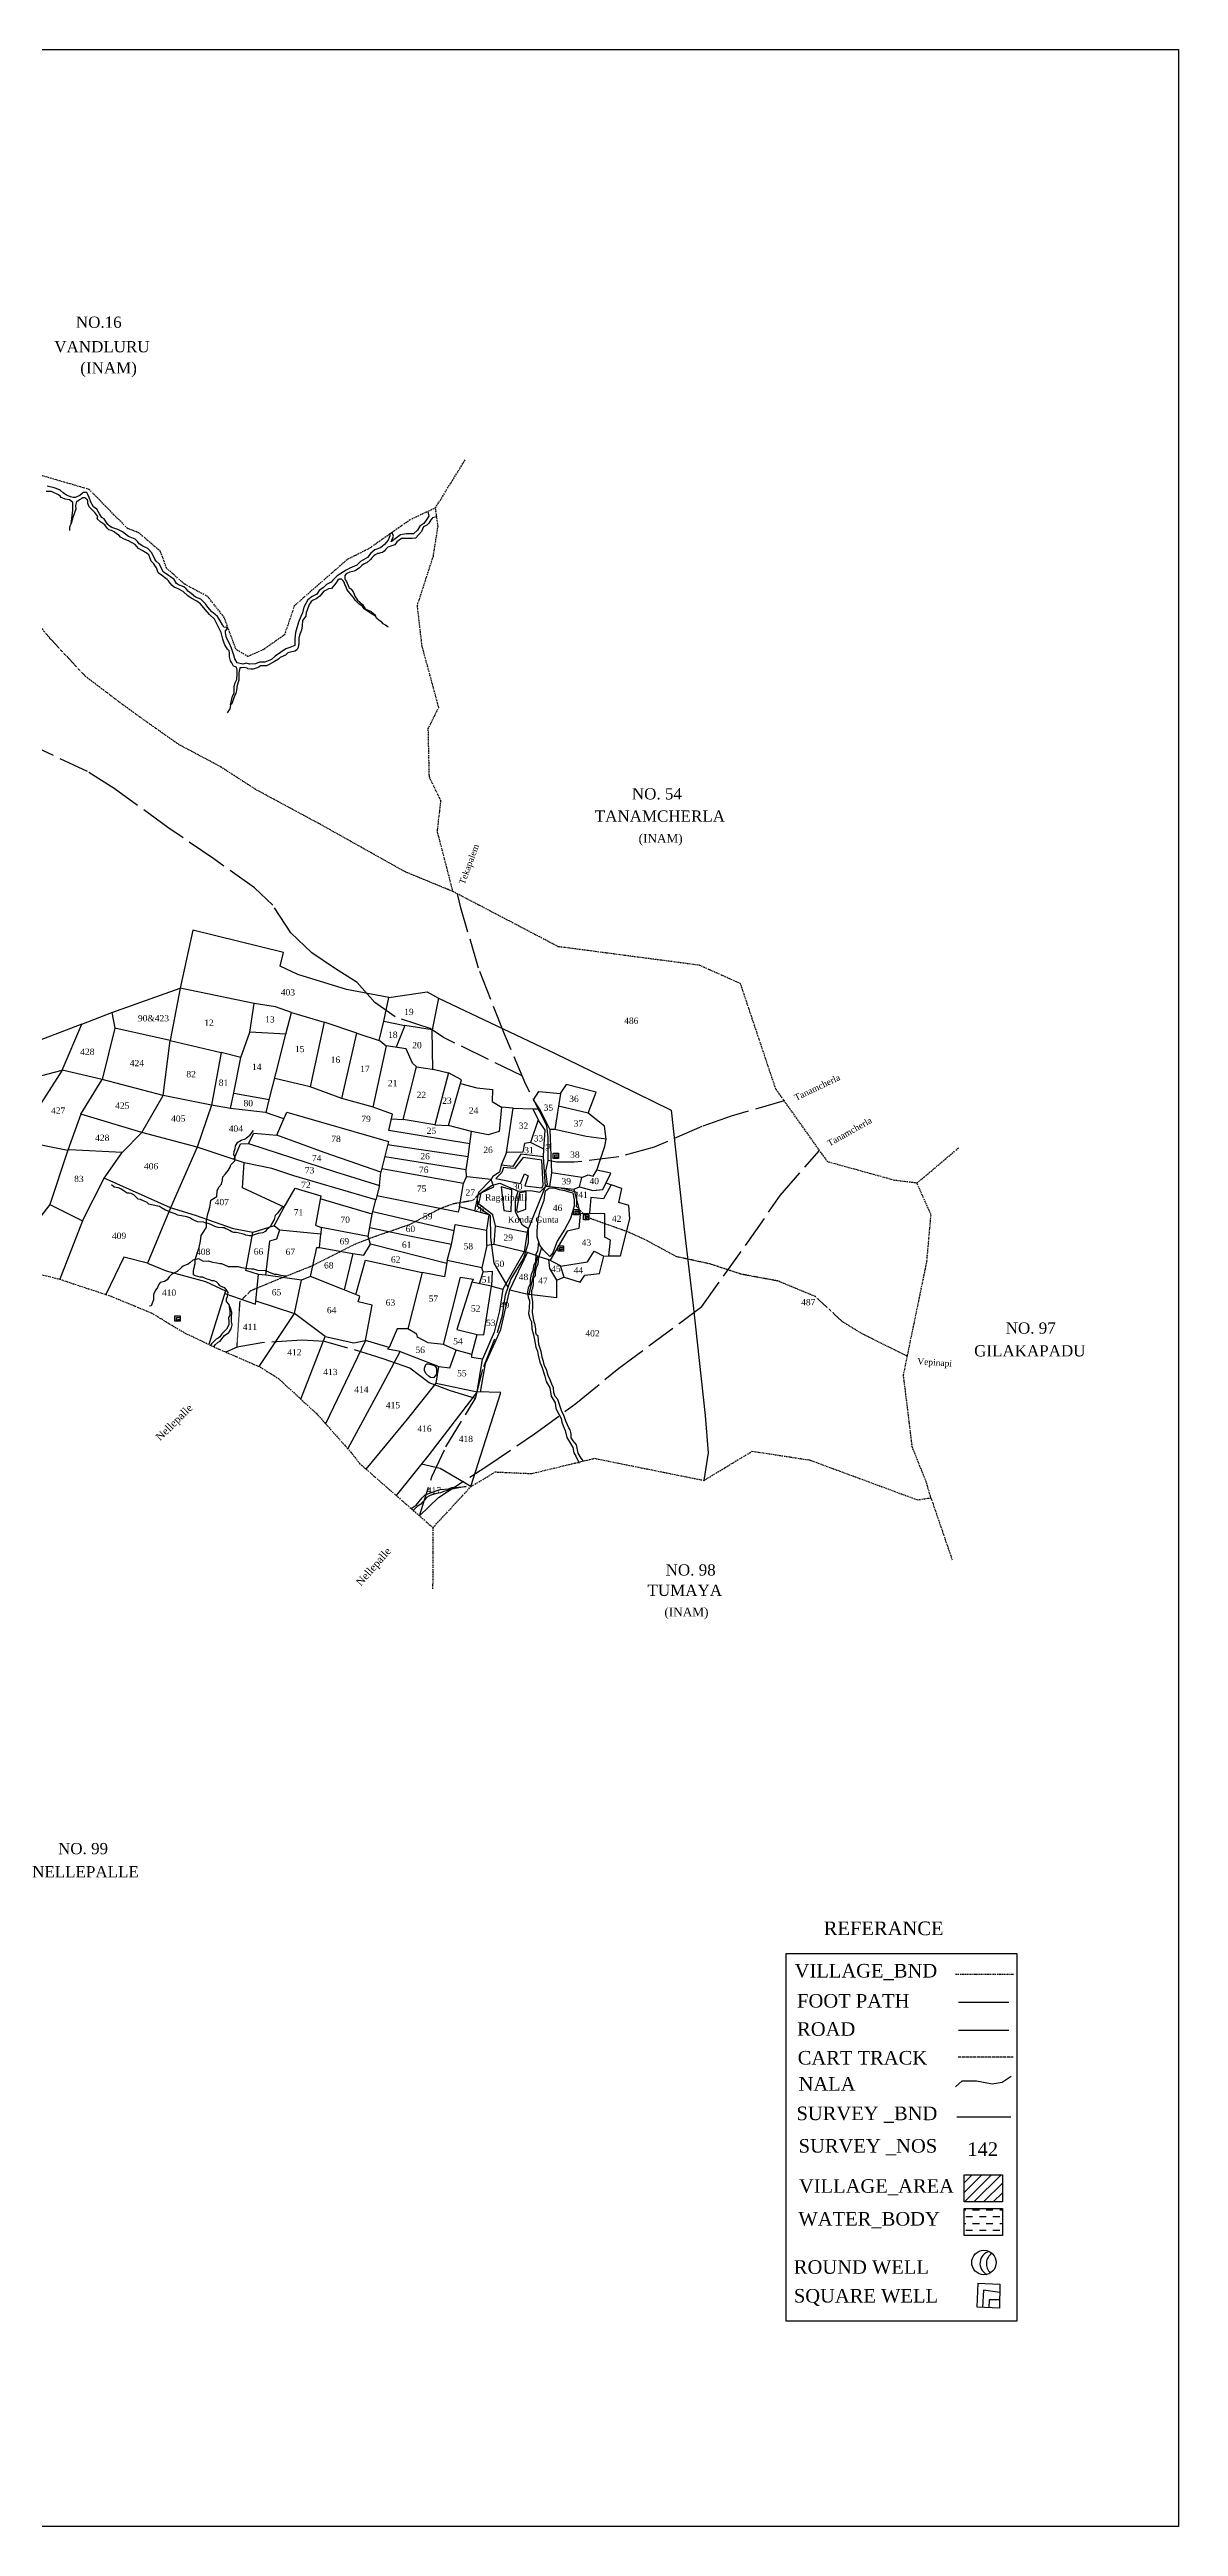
# Model space of a CAD drawing. Header units: millimetres. Extents: x 1039 to 3150, y 234 to 1226.
# Drawn here: x 2698 to 3150, y 234 to 1226 of the extents above; entities that cross this region are included whole.
import ezdxf

# ---------------------------------------------------------------- set-up
doc = ezdxf.new("R2010")
doc.units = ezdxf.units.MM
doc.header["$MEASUREMENT"] = 0
for name, pattern in [('ACAD_ISO02W100', [15, 12, -3]), ('ACAD_ISO07W100', [3, 0, -3]), ('BORDER', [1.75, 0.5, -0.25, 0.5, -0.25, 0, -0.25])]:
    doc.linetypes.add(name, pattern=pattern)
for name, color, linetype in [('CARTTRACK', 30, 'ACAD_ISO02W100'), ('NALA', 4, 'Continuous'), ('ROUND WELL', 5, 'Continuous'), ('SQUAREWELL', 5, 'Continuous'), ('SURVEY_BND', 7, 'Continuous'), ('SURVEY_NO', 7, 'Continuous'), ('TEXT', 7, 'Continuous'), ('VILLAGE_AREA', 1, 'Continuous'), ('WATER_BODY', 4, 'Continuous')]:
    doc.layers.add(name, color=color, linetype=linetype)
for name, color, linetype, lineweight in [('FOOTPATH', 150, 'ACAD_ISO07W100', 30), ('ROAD', 1, 'Continuous', 25), ('VILL_BOUNDARY', 6, 'BORDER', 30)]:
    doc.layers.add(name, color=color, linetype=linetype, lineweight=lineweight)
doc.styles.get("Standard").update_dxf_attribs({"font": 'TIMES.TTF'})

msp = doc.modelspace()

# ---------------------------------------------------------------- hatches: boundary and pattern name
at = {"layer": 'VILLAGE_AREA'}
h = msp.add_hatch(dxfattribs=at)
h.set_pattern_fill('ANSI31', color=256, scale=21.751084, angle=180, style=0)
h.set_pattern_definition([(225, (1585.529, -675.8565), (1.9225423, -1.9225423), [])])
h.paths.add_polyline_path([(3063.99, 375.13), (3063.99, 364.32), (3079.24, 364.32), (3079.24, 375.13)])
at = {"layer": 'WATER_BODY'}
h = msp.add_hatch(dxfattribs=at)
h.set_pattern_fill('DASH', color=256, scale=21.751084, angle=180, style=0)
h.set_pattern_definition([(180, (1585.529, -666.7326), (-2.7188854, -2.7188854), [2.7188854, -2.7188854])])
h.paths.add_polyline_path([(3063.99, 361.64), (3063.99, 350.82), (3079.24, 350.82), (3079.24, 361.64)])

# ---------------------------------------------------------------- linework, layer by layer
at = {"lineweight": 30}
msp.add_lwpolyline([(1039.18, 1225.73), (3149.7, 1225.73), (3149.7, 234.41), (1039.18, 234.41)], close=True, dxfattribs=at)
msp.add_lwpolyline([(2992.75, 463.71), (3085.07, 463.71), (3085.07, 316.54), (2992.75, 316.54)], close=True)
at = {"layer": 'CARTTRACK'}
for points in [[(2887.11, 815.02), (2855.62, 830.28), (2850.25, 833.95), (2836.25, 838.57), (2828.09, 844.27), (2821.05, 852.4), (2812.07, 858.04), (2802.96, 864.22), (2794.53, 872.2), (2787.39, 883.26), (2780.02, 890.23), (2763.77, 901.77), (2745.39, 914.37), (2723.84, 929.99), (2713.13, 936.78), (2691.58, 946.9), (2666.26, 955.27), (2643.62, 963.35), (2615.85, 973.7), (2598.58, 980.63), (2583.67, 985.91)], [(2991.97, 804.98), (2970.77, 798.81), (2958.97, 794.71), (2939.9, 786.48), (2925.84, 782.59), (2907.85, 780.38), (2900.88, 780.43), (2897.52, 781.13), (2897.52, 790.43), (2896.93, 795.07), (2888.59, 811.54), (2880.04, 831.62), (2869.59, 858.14), (2862.6, 882.22), (2861.27, 887.76)], [(2845.99, 638.9), (2853.57, 646.19), (2872.53, 658.45), (2892.06, 671.73), (2908.61, 683.89), (2925.74, 697.95), (2949.86, 715.8), (2958.98, 722.67), (2977.18, 748.08), (2990.36, 767.09), (3006.11, 785.12)], [(2868.45, 685.83), (2871.7, 698.63), (2877.19, 712.32), (2879.28, 719.19), (2880.41, 727.31), (2882.59, 733.45), (2887.79, 741.99), (2889.68, 748.31), (2889.59, 753.7), (2887.22, 755.21), (2884.39, 760.53), (2884.49, 765.25), (2885.53, 768.84), (2890.63, 769.13), (2894.23, 768.47), (2897.29, 771.47), (2896.55, 776.87), (2897.52, 781.13)], [(2881.5, 730.38), (2875.91, 740.01), (2874.59, 750.32), (2874.39, 759.01), (2871.08, 761.26), (2869.43, 762.65), (2869.24, 767.19), (2874.86, 771.11), (2878.16, 772.03), (2885.53, 768.84)], [(2845.99, 638.9), (2850.92, 654.51), (2856.62, 666.55), (2866.83, 683.31), (2868.45, 685.83), (2858.49, 688.95), (2849.91, 692.13), (2842.22, 698), (2831.51, 701.76), (2816.98, 706.19), (2808.04, 708.65), (2798.94, 709.19), (2782.91, 708.17), (2773.01, 706.43), (2768.5, 704.42)]]:
    msp.add_lwpolyline(points, dxfattribs=at)
at = {"layer": 'CARTTRACK', "ltscale": 0.1}
msp.add_lwpolyline([(3061.62, 422.32), (3083.58, 422.32)], dxfattribs=at)
at = {"layer": 'FOOTPATH', "ltscale": 0.002}
for points in [[(2859.41, 888.74), (2840.2, 896.67), (2806.43, 915.59), (2780.7, 929.45), (2766.4, 938.71), (2749.71, 947.57), (2735.28, 957.75), (2726.54, 964.1), (2712.34, 974.87), (2698.17, 990.08), (2690.89, 998.94)], [(2773.01, 706.43), (2774.22, 724.73), (2778.55, 729.06), (2788.14, 733.04), (2803.42, 739.14), (2820.25, 747.67), (2826.96, 750.3), (2841.98, 755.47), (2854.29, 761.91), (2859.55, 763.86), (2867.61, 765.22), (2869.24, 767.19)], [(3041.23, 702.74), (3023.32, 711.63), (3015.29, 716.53), (3004.44, 726.64), (2989.4, 732.88), (2974.78, 735.58), (2962.18, 739.72), (2948.8, 742.61), (2936.38, 749.37), (2929.45, 752.49), (2916.85, 756.96), (2912.8, 758.48), (2908.89, 762.74), (2909.08, 768.34), (2905.2, 769.38), (2902.3, 770.08)]]:
    msp.add_lwpolyline(points, dxfattribs=at)
at = {"layer": 'FOOTPATH', "ltscale": 0.01}
msp.add_lwpolyline([(3061.67, 444.31), (3081.85, 444.31)], dxfattribs=at)
at = {"layer": 'NALA'}
for points in [[(2849.33, 1040.81), (2849.75, 1038.96), (2849.01, 1037.82), (2847.78, 1036.02), (2846.21, 1035), (2845.21, 1033.31), (2843.63, 1031.91), (2842.2, 1031.91), (2840.8, 1031.91), (2838.4, 1031.57), (2837.29, 1030.71), (2834.67, 1028.76), (2835.67, 1031.01), (2835.15, 1032.47), (2834.15, 1031.81), (2834.13, 1031.12), (2833.44, 1029.33), (2832.01, 1027.58), (2830.44, 1026.33), (2828.18, 1025.44), (2826.61, 1024.22), (2825.15, 1022.4), (2822.43, 1020.89), (2820.97, 1019.4), (2818.14, 1018.23), (2816.63, 1017.4), (2813.05, 1015.15), (2811.33, 1013.39), (2810.62, 1012.6), (2808.82, 1011.57), (2807.56, 1010.45), (2805.82, 1009.2), (2804.99, 1007.8), (2803.01, 1006.8), (2801.38, 1005.49), (2799.8, 1002.58), (2799.2, 1000.3), (2798.54, 998.87), (2797.63, 996.56), (2796.46, 992.39), (2796.2, 989.94), (2796.12, 987.19), (2794.15, 986.37), (2792.49, 985.85), (2788.22, 982.96), (2786.77, 981.62), (2784.17, 980.54), (2782.02, 980.54), (2780.39, 979.85), (2777.99, 979.77), (2776.73, 980.11), (2775.28, 979.79), (2773.08, 980.28), (2772.11, 981.82), (2771.71, 983.33), (2770.77, 986.13), (2769.85, 988.27), (2768.77, 990.24), (2768.45, 992.32), (2768.45, 993.12), (2769.25, 994.03), (2768.83, 994.46), (2767.77, 994.61), (2767.25, 995.49), (2766.2, 997.09), (2765.17, 998.77), (2764.25, 999.66), (2762.88, 1000.66), (2761.36, 1002.59), (2760.36, 1003.93), (2758.53, 1005.7), (2756.33, 1006.62), (2754.67, 1007.99), (2753.56, 1008.79), (2752.7, 1009.93), (2751.73, 1010.64), (2750.7, 1011.04), (2749.61, 1011.44), (2748.73, 1011.98), (2747.86, 1013.66), (2746.4, 1014.72), (2745.58, 1015.29), (2744.66, 1015.92), (2743.49, 1016.74), (2743, 1017.57), (2741.8, 1019.91), (2740.69, 1021.03), (2740.12, 1021.77), (2738.97, 1024.33), (2737.31, 1026.1), (2735.34, 1026.93), (2733.85, 1027.84), (2733.17, 1028.81), (2732.28, 1029.81), (2729.62, 1030.84), (2727.24, 1032.73), (2725.35, 1033.62), (2723.67, 1034.16), (2722.98, 1034.45), (2722.27, 1034.9), (2721.26, 1035.59), (2720.55, 1036.82), (2719.84, 1037.9), (2718.92, 1038.5), (2718.01, 1039.96), (2716.94, 1041.8), (2715.6, 1042.69), (2714.54, 1044.57), (2713.88, 1046.48), (2713.34, 1047.6), (2712.86, 1048.4), (2711.54, 1048.43), (2711.14, 1048.2), (2710.17, 1047.23), (2708.31, 1046.4), (2707.4, 1046.4), (2706.44, 1046.69), (2704.78, 1047.32), (2703.38, 1048.38), (2702.18, 1049.43), (2700.66, 1050.03), (2699.49, 1050.46), (2698.09, 1050.72), (2697.03, 1051)], [(2852.95, 1038.65), (2851.21, 1038.29), (2850.51, 1037.53), (2849.72, 1036.12), (2849, 1035.38), (2847.58, 1034.71), (2847.2, 1033.83), (2846.78, 1032.83), (2845.82, 1031.65), (2844.46, 1030.14), (2843.08, 1030.04), (2841.47, 1030.04), (2840.17, 1030.07), (2839.44, 1030.07), (2838.78, 1030.02), (2836.97, 1028.76), (2836.1, 1027.51), (2834.11, 1026.8), (2833.38, 1026.6), (2832.56, 1025.73), (2831.91, 1024.93), (2831.18, 1024.45), (2830.47, 1024.3), (2829.69, 1024.07), (2829.17, 1023.97), (2828.26, 1023.5), (2827.81, 1023.15), (2827.08, 1022.49), (2826.45, 1021.64), (2824.99, 1020.36), (2823.86, 1019.86), (2823.01, 1019.28), (2822.03, 1018.3), (2820.72, 1017.4), (2819.89, 1016.92), (2818.21, 1016.52), (2816.73, 1015.85), (2816.12, 1015.22), (2816.1, 1014.97), (2816.2, 1013.87), (2816.48, 1013.39), (2816.88, 1012.81), (2817.76, 1010.58), (2817.78, 1010.48), (2818.61, 1009.85), (2819.52, 1008.64), (2819.84, 1007.79), (2820.2, 1006.94), (2821.28, 1005.39), (2822.13, 1004.53), (2823.24, 1003.68), (2823.89, 1002.58), (2824.3, 1001.85), (2825.78, 1001.25), (2826.73, 1000.82), (2827.99, 999.64), (2828.42, 998.94), (2826.41, 1000.22), (2825.2, 1000.97), (2824.35, 1001.5), (2823.89, 1001.87), (2823.32, 1002.7), (2822.74, 1003.18), (2821.93, 1003.76), (2820.3, 1005.41), (2819.67, 1006.39), (2817.5, 1008.94), (2816.98, 1009.75), (2816.5, 1011), (2816.2, 1011.68), (2815.82, 1012.51), (2815.42, 1013.16), (2814.76, 1013.79), (2813.93, 1013.76), (2813.33, 1013.36), (2812.48, 1012.21), (2810.82, 1010.02), (2809.61, 1009.85), (2808.68, 1009.32), (2807.78, 1008.92), (2806.14, 1007.01), (2804.63, 1005.92), (2803.49, 1005.36), (2802.72, 1004.76), (2802.31, 1004.16), (2801.91, 1003.58), (2801.11, 1001.4), (2800.71, 1000.37), (2800.55, 998.91), (2799.25, 997.21), (2799.02, 995.08), (2798.77, 993.3), (2798.04, 991.31), (2797.74, 990.21), (2797.79, 988.15), (2797.51, 986.47), (2797.03, 985.65), (2796.28, 984.89), (2794.92, 984.62), (2793.92, 984.42), (2793.34, 984.34), (2792.41, 983.36), (2790.27, 982.36), (2789.59, 981.76), (2788, 980.85), (2785.86, 979.59), (2784.78, 979.11), (2783.45, 979.11), (2782.42, 979.01), (2781.67, 978.56), (2781.11, 978.28), (2779.51, 977.71), (2778.58, 977.71), (2777.39, 977.91), (2777.02, 978.13), (2775.89, 978.38), (2774.86, 978.28), (2774.1, 978.28), (2773.79, 976.21), (2773.69, 974.38), (2773.79, 973.4), (2773.29, 972.2), (2772.99, 970.69), (2772.76, 969.23), (2772.51, 968.09), (2771.68, 966.25), (2770.9, 963.89), (2770.42, 963.47), (2771.18, 966.96), (2771.83, 968.14), (2771.93, 970.97), (2772.33, 972.3), (2772.91, 973.63), (2773.04, 975.81), (2773.04, 977.39), (2772.86, 978.57), (2771.58, 978.92), (2770.9, 980.27), (2770.35, 981.1), (2769.95, 982.66), (2769.95, 984.34), (2769.92, 985.12), (2769.17, 985.77), (2768.11, 987.48), (2768.06, 987.72), (2767.33, 989.73), (2766.73, 992.42), (2765.14, 995.38), (2763.99, 997.79), (2761.94, 999.67), (2760.21, 1001.6), (2758.35, 1003.89), (2756.97, 1004.99), (2754.63, 1006.12), (2753.37, 1007.13), (2751.41, 1008.88), (2749.41, 1009.85), (2747.85, 1010.53), (2747.03, 1011.18), (2746.25, 1012.21), (2745.64, 1013.14), (2745.01, 1013.64), (2742.22, 1015.75), (2741.65, 1016.23), (2741.35, 1016.7), (2740.74, 1018.3), (2740.16, 1019.26), (2739.68, 1019.86), (2738.7, 1020.94), (2738.12, 1022.45), (2737.72, 1023.5), (2737.12, 1024.05), (2735.08, 1025.26), (2733.65, 1026.09), (2732.22, 1027.59), (2729.65, 1029.06), (2727.86, 1029.82), (2726.45, 1030.54), (2725.83, 1031.22), (2724.85, 1031.95), (2723.87, 1032.75), (2722.81, 1033.2), (2721.75, 1033.56), (2721.03, 1034.21), (2720.07, 1035.54), (2718.51, 1036.58), (2717.1, 1037.91), (2717.25, 1038.87), (2716.12, 1040.41), (2714.68, 1041.91), (2713.83, 1042.74), (2713.3, 1044.22), (2713.3, 1044.78), (2713.13, 1045.48), (2712.83, 1045.83), (2712.5, 1046.08), (2712.05, 1046.33), (2711.32, 1046.36), (2710.97, 1046.08), (2709.99, 1045.45), (2709.28, 1045), (2708.83, 1044.8), (2708.33, 1043.24), (2708.48, 1041.81), (2707.37, 1038.5), (2706.62, 1036.01), (2707.3, 1041.24), (2707.37, 1044.42), (2706.54, 1045.08), (2705.99, 1045.48), (2705.03, 1045.68), (2704.2, 1045.76), (2703.25, 1046.13), (2702.62, 1046.48), (2702.32, 1046.81), (2701.52, 1047.56), (2698.71, 1048.91), (2696.7, 1048.91)], [(2706.62, 1036.01), (2706.07, 1035.02), (2706.04, 1034.37), (2705.96, 1033.27)], [(2833.46, 994.57), (2832.38, 995.33), (2831.52, 995.92), (2830.98, 996.51), (2830.28, 996.99), (2828.99, 998.01), (2828.99, 998.01), (2828.42, 998.94)], [(2770.42, 963.47), (2770.13, 961.93), (2769.55, 961.01), (2769.07, 960.2)], [(2756.26, 741.48), (2757.83, 746.33), (2758.42, 748.76), (2758.72, 751.05), (2759.67, 752.65), (2760.74, 754.37), (2760.74, 757.04), (2761.27, 759.71), (2761.69, 760.89), (2762.16, 762.37), (2762.46, 763.98), (2762.58, 765.22), (2764.89, 766.7), (2765.02, 769), (2765.67, 770.37), (2766.86, 771.61), (2767.22, 773.39), (2767.34, 774.58), (2768.46, 775.82), (2769.47, 777.07), (2770.25, 778.49), (2770.48, 779.38), (2771.2, 779.97), (2772.15, 780.92), (2772.21, 782.67), (2771.68, 783.32), (2771.85, 784.75), (2772.21, 785.93), (2772.39, 786.94), (2773.34, 788.42), (2774.7, 789.19), (2776.37, 789.79), (2776.84, 790.14), (2777.37, 790.62), (2778.21, 791.33), (2779.57, 793.17)], [(2791.25, 762.65), (2789.16, 760.05), (2788.32, 759.13), (2787.9, 757.5), (2786.96, 755.88), (2786.35, 754.75), (2784.94, 753.53), (2784.32, 752.73), (2783.29, 752.17), (2782.4, 752.02), (2781.46, 751.84), (2779.81, 751.41), (2778.82, 750.9), (2777.93, 750.9), (2777.31, 751.04), (2776.42, 751.23), (2775.95, 751.51), (2775.1, 751.79), (2772.7, 752.35), (2771.76, 752.35), (2770.92, 752.49), (2770.21, 753.01), (2769.27, 753.48), (2768.52, 753.81), (2767.81, 754.09), (2767.15, 754.14), (2765.51, 754.23), (2764.14, 754.75), (2763.11, 755.17), (2762.54, 755.5), (2761.51, 755.83), (2760.52, 756.07), (2759.53, 756.44), (2757.23, 756.49), (2755.77, 757.19), (2754.97, 757.62), (2754.17, 758.13), (2752.99, 758.56), (2749.38, 759.18), (2748.21, 759.74), (2747.83, 759.84), (2747.08, 760.17), (2746.7, 760.26), (2745.24, 761.01), (2744.35, 761.25), (2742.75, 762.19), (2742.05, 762.75), (2738.85, 763.36), (2737.76, 763.64), (2737.01, 764.25), (2734.38, 765.48), (2733.48, 765.66), (2732.5, 766.56), (2731.7, 767.31), (2730.71, 767.87), (2729.91, 767.97), (2729.01, 767.97), (2727.84, 768.81), (2726.57, 769.8), (2725.49, 770.22), (2723.79, 770.41), (2722.8, 771.3)], [(2893.63, 748.88), (2893.57, 747.02), (2893.18, 744.93), (2892.62, 743.44), (2892.44, 740.45), (2891.81, 739.32), (2891.38, 737.1), (2890.75, 735.51), (2890.24, 733.45), (2890.33, 731.61), (2889.44, 730.16), (2889.26, 728.38), (2889.49, 726.43), (2890.03, 724.94), (2889.93, 722.01), (2889.7, 719.85), (2890.16, 717.9), (2890.83, 716.48), (2891.02, 713.73), (2891.67, 711.34), (2892.07, 709.29), (2892.54, 706.35), (2893.19, 704.79), (2893.57, 703.23), (2894.13, 700.34), (2894.91, 698.47), (2896.17, 694.8), (2896.7, 692.66), (2898.17, 690.06), (2898.7, 686.81), (2900.31, 684.07), (2900.61, 681.86), (2901.75, 679.58), (2902.66, 677.8), (2903.02, 676.32), (2903.53, 674.91), (2904.27, 673), (2904.94, 670.23), (2906.42, 667.82), (2907.43, 666.27), (2907.73, 664.06), (2908.61, 662.8), (2909.95, 660.01)], [(2911.59, 660.83), (2910.66, 661.93), (2909.55, 663.91), (2908.89, 667.33), (2907.47, 668.97), (2906.75, 670.08), (2906.66, 671.73), (2906.3, 673.35), (2905.79, 674.1), (2905.28, 675.3), (2904.62, 676.83), (2904.05, 678.33), (2903.48, 679.71), (2902.94, 680.67), (2902.94, 680.67), (2902.18, 683.07), (2901.34, 685.41), (2900.35, 686.66), (2899.75, 688.31), (2899.69, 690.05), (2899, 691.61), (2898.25, 693.29), (2897.53, 695.06), (2896.9, 697.43), (2896.09, 698.95), (2895.7, 700.66), (2895.16, 702.34), (2894.67, 704.62), (2893.71, 707.44), (2893.53, 710.82), (2892.81, 711.33), (2892.54, 712.29), (2892.54, 713.67), (2892.36, 715.35), (2891.91, 716.52), (2891.67, 717.9), (2891.24, 720.41), (2891.36, 722.69), (2891.36, 724.58), (2890.91, 727.05), (2890.94, 729.09), (2891.4, 730.11), (2891.7, 731.49), (2891.7, 733.95), (2892.39, 735.01), (2892.48, 736.39), (2892.84, 738.34), (2893.56, 739.78), (2893.74, 742.32), (2894.22, 743.75), (2894.64, 745.52), (2894.91, 746.22)], [(2769.7, 723.6), (2768.85, 724.69), (2768.82, 725.74), (2769.26, 726.73), (2769.42, 728.31), (2768.7, 729.46), (2768.08, 730.08), (2767.29, 730.44), (2766.45, 730.75), (2766.11, 731.04), (2765.54, 731.71), (2764.82, 732.5), (2763.69, 732.91), (2762.92, 733), (2762.08, 733.29), (2761.1, 733.56), (2760.36, 733.92), (2759.32, 734.35), (2758.27, 734.35), (2756.33, 734.9), (2755.59, 735.39), (2755.59, 736.71), (2755.74, 737.91), (2755.95, 738.6), (2756, 738.91), (2756.26, 739.92), (2756.26, 741.48), (2755.28, 741.26), (2754.18, 740.18), (2753.48, 739.65), (2752.69, 739.37), (2751.44, 738.86), (2750.8, 738.31), (2749.07, 736.61), (2747.48, 735.87), (2746.74, 735.51), (2745.9, 734.6), (2745.11, 733.38), (2743.93, 732.61), (2742.25, 732.32), (2741.85, 731.8), (2741.19, 730.24), (2740.47, 729.33), (2739.73, 727.9), (2739.61, 727.2), (2739.61, 726.34), (2739.54, 725.36), (2738.67, 722.96), (2738, 722.74)], [(2756.26, 741.48), (2757.61, 741.93), (2759.52, 740.78), (2761.49, 740.93), (2763.24, 740.38), (2764.91, 740.11), (2766.09, 739.9), (2766.81, 739.9), (2768.03, 739.3), (2769.45, 738.69), (2770.87, 738.69), (2772.63, 738.69), (2773.48, 738.66), (2774.81, 738.21), (2777.5, 737.84), (2778.74, 737.78), (2779.62, 737.78), (2781.17, 737.15), (2784.42, 737.12), (2785.82, 736.45), (2787.94, 735.58), (2788.93, 735.58), (2790.36, 735.18), (2790.36, 735.18), (2792.66, 734.97)], [(2763.77, 706.53), (2764.28, 707.37), (2765.4, 708.36), (2766.2, 708.74), (2766.97, 709.71), (2768.05, 711.03), (2769.79, 712.3), (2770.72, 713.76), (2771.02, 715.32), (2770.86, 716.63), (2770.81, 718.51), (2770.9, 720.27), (2770.45, 722.03), (2769.7, 723.6), (2770.16, 720.83), (2770.07, 719.24), (2769.65, 718.03), (2769.76, 716.86), (2769.77, 715.33), (2768.81, 713.6), (2766.92, 711.68), (2766.15, 710.56), (2765.52, 710.02), (2764.66, 709.63), (2763.62, 708.57), (2762.75, 707.67), (2762.44, 707.16)], [(2842.68, 641.8), (2844.68, 643.11), (2847.05, 646.04), (2848.26, 647.26), (2850.79, 648.26), (2854.26, 649.48), (2857.64, 649.75), (2858.97, 650.19), (2861.58, 650.31), (2864.67, 650.69), (2859.57, 649.69), (2857.49, 649.18), (2855.77, 648.56), (2854.37, 648.12), (2852.98, 647.82), (2850.93, 647.23), (2850.04, 646.84), (2848.89, 646.16), (2848, 645.21), (2846.9, 644.12), (2846.51, 643.61), (2845.03, 642.58), (2843.54, 641.05)], [(3060.49, 410.4), (3063.2, 412.81), (3068.92, 412.81), (3068.92, 412.81), (3075.23, 411.61), (3075.23, 411.61), (3079.14, 412.21), (3082.75, 414.61)]]:
    msp.add_lwpolyline(points, dxfattribs=at)
at = {"layer": 'ROAD', "ltscale": 0.01}
msp.add_lwpolyline([(3061.67, 433.03), (3081.85, 433.03)], dxfattribs=at)
at = {"layer": 'ROUND WELL'}
msp.add_circle((3071.88, 340.05), 4.89, dxfattribs=at)
for centre, start, end in [((3075.17, 339.7), 103.75534, 244.32659), ((3077.72, 339.6), 122.37722, 228.98063)]:
    msp.add_arc(centre, 4.89, start, end, dxfattribs=at)
at = {"layer": 'SQUAREWELL'}
for points in [[(2899.49, 783.98), (2901.64, 783.98), (2901.64, 781.85), (2899.49, 781.85)], [(2900.22, 783.31), (2901.64, 783.31), (2901.64, 781.85), (2900.22, 781.85)], [(2900.7, 782.6), (2901.64, 782.6), (2901.64, 781.85), (2900.7, 781.85)], [(2907.58, 761.53), (2909.73, 761.53), (2909.73, 759.39), (2907.58, 759.39)], [(2908.32, 760.85), (2909.73, 760.85), (2909.73, 759.39), (2908.32, 759.39)], [(2908.79, 760.14), (2909.73, 760.14), (2909.73, 759.39), (2908.79, 759.39)], [(2911.69, 759.5), (2913.84, 759.5), (2913.84, 757.36), (2911.69, 757.36)], [(2912.43, 758.82), (2913.84, 758.82), (2913.84, 757.36), (2912.43, 757.36)], [(2912.91, 758.12), (2913.84, 758.12), (2913.84, 757.36), (2912.91, 757.36)], [(2901.47, 746.97), (2903.63, 746.97), (2903.63, 744.84), (2901.47, 744.84)], [(2902.21, 746.3), (2903.63, 746.3), (2903.63, 744.84), (2902.21, 744.84)], [(2902.69, 745.59), (2903.63, 745.59), (2903.63, 744.84), (2902.69, 744.84)], [(2748.06, 718.88), (2750.21, 718.88), (2750.21, 716.74), (2748.06, 716.74)], [(2748.8, 718.2), (2750.21, 718.2), (2750.21, 716.74), (2748.8, 716.74)], [(2749.27, 717.5), (2750.21, 717.5), (2750.21, 716.74), (2749.27, 716.74)]]:
    msp.add_lwpolyline(points, close=True, dxfattribs=at)
for points in [[(3069.34, 331.8), (3078.27, 331.4), (3078.09, 321.73), (3069.12, 322.17), (3069.55, 331.79)], [(3078.21, 328.11), (3071.69, 328.92), (3071.35, 322.06)], [(3078.15, 325.06), (3073.96, 325.1), (3073.8, 321.94)]]:
    msp.add_lwpolyline(points, dxfattribs=at)
at = {"layer": 'SURVEY_BND'}
for points in [[(2833.7, 846.36), (2816.8, 849.55), (2797.3, 855.5), (2790.25, 858.92), (2791.55, 864.39), (2755.3, 873.24), (2750.2, 850.1)], [(2722.86, 840.37), (2750.2, 850.1), (2746.24, 829.16)], [(2774.59, 822.27), (2778.19, 832.4), (2779.85, 843.94), (2750.2, 850.1)], [(2792.57, 831.66), (2794.86, 840.38), (2788.37, 842.55), (2779.85, 843.94)], [(2831.74, 836.86), (2833.7, 846.36), (2849.07, 848.67), (2853.58, 846.13), (2851.04, 833.41)], [(2853.58, 846.13), (2900.06, 823.99), (2925.22, 811.8), (2946.77, 801.28), (2952.1, 752.48), (2955.58, 723.08), (2960.31, 679.1), (2961.57, 664.16), (2959.82, 653.08)], [(2703.06, 817.19), (2710.94, 835.66), (2684.76, 825.68)], [(2710.94, 835.66), (2722.86, 840.37), (2724.14, 834.02)], [(2743.44, 807.14), (2746.24, 829.16), (2724.14, 834.02), (2719.06, 813.5)], [(2794.86, 840.38), (2807.83, 836.4), (2802.34, 810.63), (2788.11, 813.89)], [(2814.98, 805.9), (2820.94, 832.1), (2807.83, 836.4)], [(2829.87, 829.14), (2831.74, 836.86), (2840.13, 835.13)], [(2851.33, 817.57), (2851.04, 833.41), (2840.13, 835.13), (2836.74, 826.41)], [(2746.24, 829.16), (2766.64, 824.3), (2762.76, 803.18), (2743.44, 807.14)], [(2770.35, 801.94), (2771.58, 807.51), (2774.59, 822.27), (2766.64, 824.3)], [(2785.92, 805.34), (2788.59, 815.76), (2792.57, 831.66), (2778.19, 832.4)], [(2820.94, 832.1), (2830.26, 829.01), (2832.73, 827.03), (2827.38, 802.41)], [(2834.87, 797.82), (2839.51, 797.46), (2844.87, 818.58), (2843.17, 820.12), (2840.75, 825.79), (2832.73, 827.03)], [(2672.43, 795.05), (2683.69, 812.23), (2703.06, 817.19)], [(2710.48, 799.59), (2719.06, 813.5), (2703.06, 817.19), (2690.27, 797.26), (2685.33, 789.29)], [(2734.86, 792.32), (2743.44, 807.14), (2719.06, 813.5)], [(2844.87, 818.58), (2852, 817.46), (2857.59, 816.24), (2852.17, 795.4), (2839.51, 797.46)], [(2852.17, 795.4), (2857.68, 795.05), (2862.88, 813.45), (2857.59, 816.24)], [(2762.76, 803.18), (2757.06, 786.38), (2734.86, 792.32)], [(2771.76, 781.52), (2774.34, 787.8), (2777.57, 787.91), (2779.76, 792.03), (2788.96, 791.27), (2791.71, 797.75), (2784.38, 800.37), (2770.35, 801.94), (2762.76, 803.18)], [(2784.71, 800.25), (2785.92, 805.34), (2771.67, 807.96)], [(2865.51, 782.51), (2866.1, 787.81), (2833.77, 793.09), (2835.27, 799.58), (2827.05, 802.52), (2814.98, 805.9), (2802.34, 810.63)], [(2862.43, 811.87), (2868.95, 810.14), (2875.2, 809.48), (2875.11, 804.68), (2878.84, 802.48), (2877.84, 792.66), (2873.56, 791.4), (2866.87, 792.66), (2857.68, 795.05)], [(2893.98, 801.75), (2891.7, 805.4), (2893.77, 808.76), (2902.43, 807.97), (2900.17, 793.54)], [(2913.55, 800.01), (2916.77, 808.51), (2904.77, 811.55), (2902.37, 807.98)], [(2727.04, 784.32), (2734.86, 792.32), (2710.48, 799.59), (2705.25, 785.24)], [(2791.71, 797.75), (2792.97, 800.43), (2833.61, 788.72), (2830.6, 776.38), (2807.82, 784.35), (2788.96, 791.27)], [(2880.87, 784.34), (2883.56, 801.99), (2878.84, 802.48)], [(2883.56, 801.99), (2891.42, 801.81), (2893.54, 797.33), (2890.5, 788.36)], [(2891.42, 801.81), (2893.98, 801.75), (2898.22, 793.5), (2898.85, 776.13), (2898.02, 770.72), (2896.46, 770.65)], [(2895.83, 785.58), (2896.29, 793.29), (2893.54, 797.33)], [(2910.93, 774.33), (2913.49, 775.31), (2915.53, 774.81), (2916.96, 777.23), (2920.23, 786.8), (2920.66, 789.65), (2912.67, 790.76), (2900.17, 793.54), (2898.22, 793.5)], [(2920.66, 789.65), (2919.99, 794.9), (2913.55, 800.01), (2901.63, 802.87)], [(2685.33, 789.29), (2705.25, 785.24), (2698.15, 763.49), (2694.15, 758.27), (2677.89, 764.73)], [(2711.2, 756.89), (2719.86, 774), (2727.04, 784.32), (2705.81, 785.35), (2705.25, 785.24)], [(2757.06, 786.38), (2746.39, 762.19), (2719.86, 774)], [(2787.89, 754.92), (2791.81, 762.42), (2775.25, 770.1), (2775.85, 780.17), (2757.06, 786.38)], [(2777.57, 787.91), (2812.37, 776.53), (2830, 771.16), (2830.6, 776.38)], [(2864.67, 777.43), (2865.51, 782.51), (2833.27, 787.33)], [(2866.1, 787.81), (2866.87, 792.66)], [(2889.13, 752.44), (2896.46, 770.65), (2895.68, 782.61), (2886.55, 783.68), (2883.38, 778.68), (2878.73, 779.26), (2878.05, 776.37), (2875.32, 774.75), (2874.72, 773.55)], [(2895.68, 782.61), (2895.83, 785.58), (2890.5, 788.36), (2888.1, 787.9), (2887.43, 784.48), (2880.87, 784.34), (2878.73, 779.26)], [(2830, 771.16), (2828.59, 765.34), (2795.72, 774.97), (2786.91, 777.85), (2775.85, 780.17)], [(2862.08, 762.5), (2863.67, 771.92), (2830.92, 777.72)], [(2863.67, 771.92), (2864.84, 774.6), (2864.67, 777.43), (2832.1, 782.55)], [(2874.72, 773.55), (2865.12, 774.58), (2864.84, 774.6)], [(2876.37, 754.97), (2875.42, 759.33), (2869.83, 763.61), (2870.65, 768.18), (2875.71, 770.53), (2874.72, 773.55), (2869.63, 768.25), (2867.99, 760.93)], [(2907.83, 769.63), (2910, 770.52), (2910.93, 774.33), (2898.85, 776.13)], [(2910, 770.52), (2915.36, 769.14), (2919.41, 769.52), (2922.53, 776.01), (2916.96, 777.23)], [(2698.15, 763.49), (2711.2, 756.89), (2702.17, 733.57)], [(2791.81, 762.42), (2796.23, 770.06), (2806.48, 766.98), (2804.4, 755.28), (2806.73, 754.28), (2806.57, 751.61)], [(2825.54, 750.71), (2827.05, 759.57), (2806.27, 765.8)], [(2827.05, 759.57), (2828.59, 765.34)], [(2859.88, 752.97), (2860.36, 755.49), (2872.98, 753.18), (2873.89, 759.35), (2862.08, 762.5), (2861.56, 760.36), (2828.97, 766.9)], [(2898.02, 770.72), (2907.83, 769.63), (2910.29, 759.8), (2909.84, 753.95), (2905.08, 752.84), (2898.27, 741.18)], [(2920.71, 772.22), (2922.7, 771.31), (2919.68, 765.76), (2914.63, 766.3), (2914.09, 759.88)], [(2921.75, 742.94), (2926.43, 742.98), (2930.2, 757.81), (2929.84, 763.07), (2925.79, 764.29), (2927.01, 769.85), (2922.7, 771.31)], [(2746.39, 762.19), (2737.25, 739.96), (2727.68, 742.45), (2720.5, 727.47)], [(2768.12, 727.89), (2780.46, 723.59), (2781.62, 735.45), (2776.57, 737.1), (2779.31, 752.33), (2771.66, 753.71), (2756.35, 759.05), (2746.39, 762.19)], [(2789.94, 753.28), (2787.89, 754.92), (2779.31, 752.33)], [(2819.36, 743.88), (2823.81, 743.18), (2826.43, 747.62), (2825.54, 750.71), (2806.73, 754.28)], [(2857.13, 741.12), (2858.86, 747.49), (2838.63, 751.45), (2826.13, 754.18)], [(2858.86, 747.49), (2859.88, 752.97), (2827.32, 760.58)], [(2887.85, 744.59), (2875.94, 747.5), (2876.37, 754.97), (2889.13, 752.44), (2887.85, 744.59)], [(2902.49, 738.77), (2913.2, 740.6), (2915.86, 744.81), (2919.74, 742.78), (2921.75, 742.94), (2922.48, 749.26), (2920.19, 750.37), (2920.23, 759.82), (2910.26, 759.91)], [(2802.47, 734.63), (2804.97, 746.23), (2805.95, 746.29), (2806.57, 751.61), (2789.94, 753.28), (2788.77, 749.65), (2786.02, 748.8), (2784.45, 735.23)], [(2805.95, 746.29), (2819.36, 743.88), (2815.86, 729.35)], [(2856.91, 739.9), (2826.43, 747.62)], [(2870.46, 688.44), (2872.43, 699.91), (2878.56, 713.43), (2882.21, 729.4), (2889.25, 744.24), (2887.85, 744.59), (2879.42, 729.62), (2878.08, 720.96), (2875.91, 712.42), (2871.27, 701.53)], [(2873.01, 747.07), (2870.98, 738.19)], [(2875.94, 747.5), (2873.01, 747.07), (2872.98, 753.18)], [(2882.21, 729.4), (2889.84, 727.41), (2893.36, 742.78), (2889.25, 744.24)], [(2737.25, 739.96), (2744.61, 736.97), (2760.42, 732.65), (2768.46, 728.97), (2761.69, 707.52)], [(2780.59, 724.89), (2795.95, 719.86), (2798.8, 733.25), (2784.6, 735.21), (2781.62, 735.45)], [(2824.43, 709.1), (2827.11, 723.19), (2821.54, 724.6), (2822.17, 726.8), (2815.48, 729.5), (2802.47, 734.63), (2798.8, 733.25)], [(2820.49, 727.47), (2824.39, 741.17), (2847.09, 736.3), (2841.32, 713.71), (2837.12, 713.71), (2833.83, 706.3), (2824.43, 709.1)], [(2871.56, 736.52), (2870.98, 738.19), (2857.13, 741.12), (2855.96, 734.56), (2847.09, 736.3)], [(2855.6, 707.42), (2862.37, 734.46), (2867.46, 733.58), (2866.98, 732.41)], [(2870.08, 731.75), (2871.56, 736.52), (2875.1, 736.79), (2874.77, 730.75)], [(2893.36, 742.78), (2897.69, 741.49), (2898.01, 737.94), (2900.88, 733.27), (2900.81, 726.16), (2889.84, 727.41)], [(2900.88, 733.27), (2903.87, 734.38), (2902.42, 738.98), (2897.69, 741.49)], [(2903.87, 734.38), (2910.27, 732.44), (2912.18, 735.16), (2918.08, 735.91), (2919.74, 742.78)], [(2874.77, 730.75), (2866.98, 732.41), (2860.95, 713.4), (2869.04, 711.52)], [(2866.92, 703.46), (2869.04, 711.52), (2871.76, 711.29), (2874.77, 730.75), (2879.42, 729.62)], [(2781.81, 698.65), (2795.95, 719.86)], [(2798.52, 685.59), (2808.22, 710.71), (2795.95, 719.86)], [(2808.22, 710.71), (2819.71, 708.1), (2824.43, 709.1), (2808.46, 675.7)], [(2817.37, 665.71), (2831.29, 691.61), (2838.35, 704.72), (2833.24, 705.56), (2833.83, 706.3)], [(2838.35, 704.72), (2853.78, 698.63), (2858.14, 698.11), (2860.63, 705.22), (2855.6, 707.42), (2849.46, 708.16), (2845.28, 710.44), (2844.92, 711.64), (2841.32, 713.71)], [(2852.65, 692.03), (2869.13, 688.47), (2871.27, 701.53), (2866.96, 702.22), (2866.92, 703.46), (2860.63, 705.22)], [(2824.7, 657.53), (2841.19, 677.62), (2852.65, 692.03), (2853.78, 698.63)], [(2869.13, 688.47), (2849.73, 663.28), (2836.75, 646.99)], [(2866.59, 650.62), (2878.57, 688.23), (2869.13, 688.47)], [(2866.59, 650.62), (2854.29, 657.78), (2846.81, 659.62)], [(3061.02, 398.32), (3082.68, 398.32)]]:
    msp.add_lwpolyline(points, dxfattribs=at)
at = {"layer": 'VILL_BOUNDARY'}
for points in [[(2852.44, 1042.28), (2864.27, 1061.49)], [(2670.38, 741.61), (2702.17, 733.57), (2722.81, 726.7), (2738.77, 720.09), (2752.13, 712.06), (2765.24, 705.83), (2782.44, 698.38), (2789.58, 693.84), (2804.89, 679.72), (2818.52, 664.42), (2822.08, 659.83), (2851.41, 634.16), (2866.59, 650.62), (2876.32, 656.46), (2890.86, 655.81), (2916.03, 661.9), (2959.82, 653.08), (2979.16, 664.75), (3002.13, 661.25), (3045.21, 645.31), (3050.66, 646.09), (3048.77, 652.54), (3043.21, 666.38), (3039.68, 695.26), (3048.98, 740.29), (3050.72, 759.43), (3045.06, 772.05), (3036.07, 773.16), (3009.36, 780.55), (2988.6, 809.7), (2974.49, 851.84), (2958.09, 859.23), (2901.52, 866.68), (2859.41, 888.74), (2853.16, 912.88), (2854.61, 925.06), (2849.97, 934.63), (2849.53, 954), (2853.74, 962.41), (2847.06, 986.96), (2845.17, 1003.2), (2851.57, 1022.99), (2853.45, 1035.03), (2852.44, 1042.28), (2842.28, 1037.49), (2825.87, 1026.04), (2817.02, 1021.54), (2795.94, 1003.1), (2792.02, 991.5), (2783.56, 985.58), (2777.33, 982.79), (2772.6, 985.65), (2767.87, 998.46), (2761.35, 1006.76), (2752, 1011.75), (2744.84, 1018.12), (2742.4, 1024.84), (2733.66, 1032.35), (2729.08, 1034.14), (2723.76, 1039.55), (2713.88, 1049.64), (2687.34, 1057.41)], [(3045.06, 772.05), (3061.97, 786.34)], [(3050.66, 646.09), (3059.15, 621.27)], [(2851.41, 634.16), (2851.28, 609.4)], [(3060.54, 455.47), (3083.67, 455.47)]]:
    msp.add_lwpolyline(points, dxfattribs=at)
at = {"layer": 'VILLAGE_AREA'}
for points in [[(2889.46, 774.91), (2888.12, 770.98), (2894.95, 770.15), (2895.56, 771.1), (2894.91, 781.21), (2887.51, 782.29), (2884.01, 777.84), (2879.64, 778.32), (2878.99, 776.25), (2876.53, 773.83), (2886.39, 771.88), (2888.08, 775.77), (2889.46, 774.91)], [(2882.69, 760.75), (2882.97, 769.37), (2878.64, 770.56), (2879.76, 761.08), (2882.69, 760.75)], [(2885.23, 760.47), (2888.61, 761.66), (2888.7, 768.52), (2886.02, 768.18), (2884.77, 761.27), (2885.23, 760.47)]]:
    msp.add_lwpolyline(points, dxfattribs=at)
msp.add_lwpolyline([(3063.99, 375.13), (3079.24, 375.13), (3079.24, 364.32), (3063.99, 364.32)], close=True, dxfattribs=at)
at = {"layer": 'WATER_BODY'}
for points in [[(2898.13, 742.71), (2895.62, 745.17), (2894.21, 747.27), (2893.04, 750.48), (2893.04, 752.76), (2893.57, 757.79), (2894.27, 760.94), (2895.97, 765.23), (2896.15, 767.27), (2896.44, 768.91), (2897.84, 769.96), (2899.95, 770.14), (2901.88, 769.49), (2904.16, 769.03), (2905.74, 768.56), (2907.44, 768.15), (2907.44, 768.15), (2907.96, 765.35), (2907.85, 762.83), (2906.38, 757.87), (2904.16, 753.6), (2901.17, 748.79), (2899.36, 744.11), (2898.13, 742.71)], [(2851.59, 694.07), (2850.37, 694.25), (2849.84, 694.65), (2848.72, 695.69), (2848.06, 696.89), (2848.09, 698.05), (2848.52, 699.39), (2849, 699.72), (2849.53, 699.75), (2851.59, 699.17), (2852.12, 698.94), (2852.86, 698), (2852.86, 697.27), (2852.81, 695.57), (2851.59, 694.07)]]:
    msp.add_lwpolyline(points, dxfattribs=at)
msp.add_lwpolyline([(3063.99, 361.64), (3079.24, 361.64), (3079.24, 350.82), (3063.99, 350.82)], close=True, dxfattribs=at)

# ---------------------------------------------------------------- texts
msp.add_text('REFERANCE', height=5.438).set_placement((3007.79, 471.07))
at = {"layer": 'CARTTRACK'}
msp.add_text('CART TRACK', height=5.438, dxfattribs=at).set_placement((2997.35, 419.28))
at = {"layer": 'FOOTPATH'}
msp.add_text('FOOT PATH', height=5.438, dxfattribs=at).set_placement((2997.11, 442.07))
at = {"layer": 'NALA'}
msp.add_text('NALA', height=5.438, dxfattribs=at).set_placement((2997.69, 408.81))
at = {"layer": 'ROAD'}
msp.add_text('ROAD', height=5.438, dxfattribs=at).set_placement((2997.11, 430.78))
at = {"layer": 'ROUND WELL'}
msp.add_text('ROUND WELL', height=5.438, dxfattribs=at).set_placement((2995.81, 335.53))
at = {"layer": 'SQUAREWELL'}
msp.add_text('SQUARE WELL', height=5.4378, dxfattribs=at).set_placement((2995.81, 324.02))
at = {"layer": 'SURVEY_BND'}
for s, height, p in [('NO.16', 4.5, (2708.53, 1114.36)), ('VANDLURU', 4.5, (2699.88, 1104.54)), ('(INAM)', 4.5, (2710.29, 1096.09)), ('NO. 54', 4.5, (2931, 925.6)), ('TANAMCHERLA', 4.5, (2916.15, 916.7)), ('(INAM)', 3.5, (2933.7, 908.26)), ('403', 2.515, (2790.52, 847.16)), ('90&423', 2.515, (2733.35, 836.78)), ('12', 2.515, (2759.9, 835)), ('13', 2.515, (2784.25, 836.34)), ('18', 2.515, (2833.45, 830.19)), ('19', 2.515, (2839.88, 839.32)), ('486', 2.515, (2927.93, 835.78)), ('428', 2.515, (2710.27, 823.36)), ('15', 2.515, (2796.18, 824.47)), ('20', 2.515, (2843.12, 826.01)), ('424', 2.515, (2730.09, 818.84)), ('82', 2.515, (2752.75, 814.42)), ('81', 2.515, (2765.7, 810.99)), ('14', 2.515, (2779.01, 817.35)), ('16', 2.515, (2810.5, 820.2)), ('17', 2.515, (2822.31, 816.51)), ('21', 2.515, (2833.39, 810.82)), ('425', 2.515, (2724.27, 801.84)), ('80', 2.515, (2775.62, 802.81)), ('22', 2.515, (2844.88, 806.08)), ('23', 2.515, (2855.11, 803.77)), ('35', 2.515, (2895.68, 800.99)), ('36', 2.515, (2905.94, 804.54)), ('427', 2.515, (2698.58, 799.81)), ('405', 2.515, (2746.64, 796.64)), ('404', 2.515, (2769.7, 792.59)), ('79', 2.515, (2822.74, 796.5)), ('25', 2.515, (2848.89, 791.76)), ('24', 2.515, (2865.76, 799.87)), ('32', 2.515, (2885.73, 793.78)), ('37', 2.515, (2907.74, 794.65)), ('428', 2.515, (2716.24, 788.93)), ('74', 2.515, (2803, 780.81)), ('78', 2.515, (2810.71, 788.49)), ('26', 2.515, (2846.36, 781.54)), ('26', 2.515, (2871.56, 784.07)), ('31', 2.515, (2887.93, 784)), ('33', 2.515, (2891.71, 788.72)), ('38', 2.515, (2906.3, 782.21)), ('83', 2.515, (2707.83, 772.47)), ('406', 2.515, (2735.77, 777.56)), ('73', 2.515, (2800.15, 775.96)), ('76', 2.515, (2845.83, 776.17)), ('39', 2.515, (2902.85, 771.54)), ('40', 2.515, (2914.03, 771.63)), ('407', 2.515, (2764.08, 763.21)), ('72', 2.515, (2798.68, 770.07)), ('75', 2.515, (2844.99, 768.59)), ('27', 2.515, (2864.44, 767.06)), ('Ragatipalli', 2.5153, (2872.26, 765.05)), ('30', 2.515, (2883.42, 769.44)), ('46', 2.515, (2899.37, 760.9)), ('41', 2.515, (2909.54, 766.14)), ('71', 2.515, (2795.72, 759.11)), ('70', 2.515, (2814.39, 756.16)), ('60', 2.515, (2840.49, 752.47)), ('59', 2.515, (2847.41, 757.53)), ('28', 2.515, (2868.21, 760.44)), ('Konda Gunta', 2.5153, (2881.36, 756.17)), ('42', 2.515, (2923, 756.54)), ('409', 2.515, (2722.95, 749.69)), ('408', 2.515, (2756.6, 743.31)), ('66', 2.515, (2779.7, 743.42)), ('67', 2.515, (2792.46, 743.31)), ('69', 2.515, (2814.07, 747.53)), ('61', 2.515, (2838.99, 746.16)), ('58', 2.515, (2863.66, 745.55)), ('29', 2.515, (2879.62, 748.99)), ('43', 2.515, (2910.91, 747)), ('68', 2.515, (2807.82, 737.89)), ('62', 2.515, (2834.6, 740.22)), ('51', 2.515, (2870.88, 732.24)), ('50', 2.515, (2876.16, 738.49)), ('48', 2.515, (2885.73, 733.23)), ('47', 2.515, (2893.53, 731.75)), ('45', 2.515, (2898.73, 736.49)), ('44', 2.515, (2907.7, 735.93)), ('410', 2.515, (2742.97, 726.98)), ('65', 2.515, (2786.93, 727.12)), ('63', 2.515, (2832.49, 723.01)), ('57', 2.515, (2849.66, 724.56)), ('49', 2.515, (2878.14, 721.95)), ('487', 2.515, (2998.73, 723.12)), ('411', 2.515, (2775.34, 713.24)), ('64', 2.515, (2808.97, 719.96)), ('52', 2.515, (2866.6, 720.62)), ('53', 2.515, (2872.63, 714.89)), ('NO. 97', 4.5, (3080.58, 711.79)), ('412', 2.515, (2793.1, 703.06)), ('56', 2.515, (2844.39, 704.05)), ('54', 2.515, (2859.52, 707.53)), ('402', 2.515, (2912.38, 710.67)), ('GILAKAPADU', 4.5, (3067.95, 702.69)), ('413', 2.515, (2807.51, 695.21)), ('55', 2.515, (2861.09, 694.7)), ('414', 2.515, (2819.94, 688.2)), ('415', 2.515, (2832.56, 681.95)), ('416', 2.515, (2845.18, 672.52)), ('418', 2.515, (2861.73, 668.41)), ('417', 2.515, (2848.96, 647.81)), ('NO. 98', 4.5, (2944.52, 614.99)), ('TUMAYA', 4.5, (2937.26, 606.84)), ('(INAM)', 3.5, (2944.03, 598.66)), ('NO. 99', 4.5, (2701.39, 503.47)), ('NELLEPALLE', 4.5, (2691.03, 494.19))]:
    msp.add_text(s, height=height, dxfattribs=at).set_placement(p)
for s, height, rotation, p in [('Tekapalem', 2.515, 69.59174, (2864.04, 891.36)), ('Tanamcherla', 2.5153, 25.43141, (2996.74, 804.96)), ('Tanamcherla', 2.5153, 29.51237, (3010.09, 786.66)), ('34', 2, 93.27411, (2898.61, 784.86)), ('Vepinapi', 2.515, 356.1259, (3045.14, 699.53)), ('Nellepalle', 3, 44.72201, (2742.27, 668.69)), ('Nellepalle', 3, 48.73163, (2822.58, 610.58))]:
    msp.add_text(s, height=height, rotation=rotation, dxfattribs=at).set_placement(p)
at = {"layer": 'SURVEY_NO'}
msp.add_text('142', height=5.438, dxfattribs=at).set_placement((3065.21, 382.72))
at = {"layer": 'TEXT'}
for s, p in [('SURVEY _BND', (2996.86, 397.02)), ('SURVEY _NOS', (2997.72, 384.02))]:
    msp.add_text(s, height=5.4378, dxfattribs=at).set_placement(p)
at = {"layer": 'VILL_BOUNDARY'}
msp.add_text('VILLAGE_BND', height=5.4378, dxfattribs=at).set_placement((2996.13, 454.11))
at = {"layer": 'VILLAGE_AREA'}
msp.add_text('VILLAGE_AREA', height=5.4378, dxfattribs=at).set_placement((2997.84, 367.96))
at = {"layer": 'WATER_BODY'}
msp.add_text('WATER_BODY', height=5.438, dxfattribs=at).set_placement((2997.63, 354.81))

doc.saveas('drawing.dxf')
